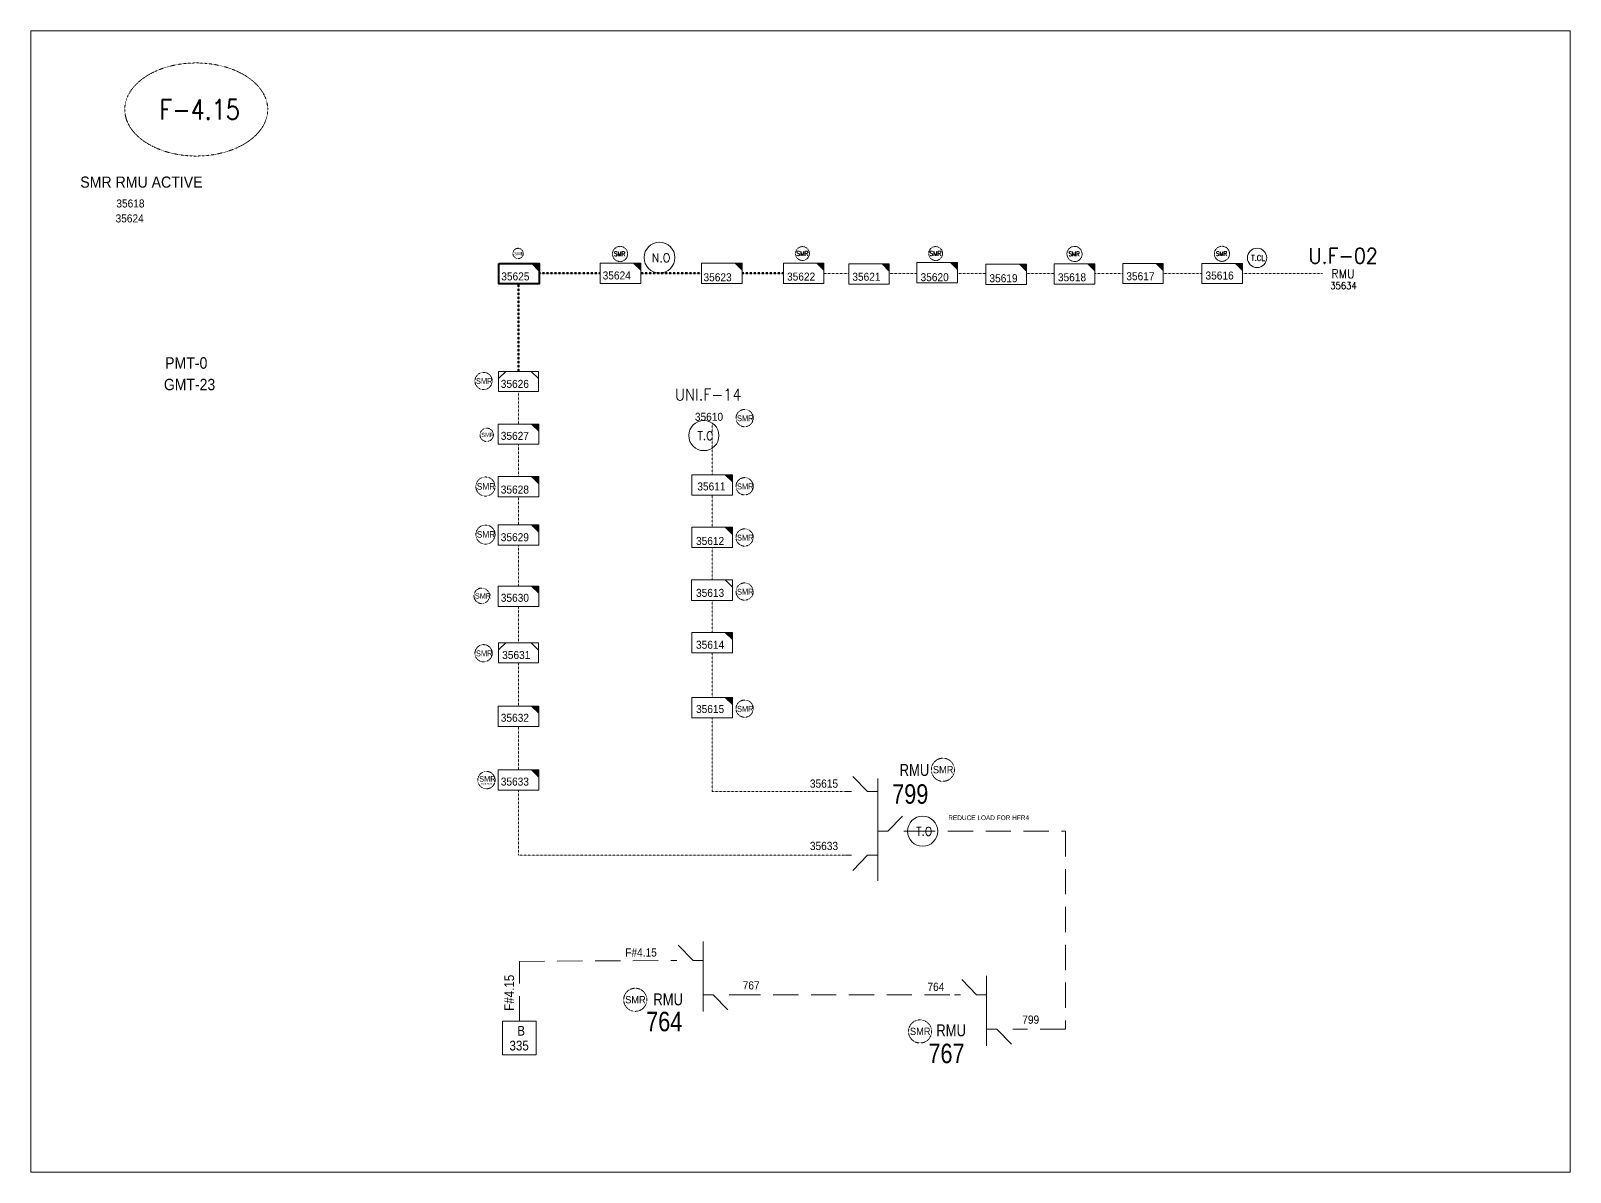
# Model space of a CAD drawing. Header units: metres. Extents: x 65984 to 144644, y -19036 to 23726.
# Drawn here: x 108281 to 110051, y -5581 to -4268 of the extents above; entities that cross this region are included whole.
import ezdxf
from ezdxf.enums import TextEntityAlignment as Align

# ---------------------------------------------------------------- set-up
doc = ezdxf.new("R2010")
doc.units = ezdxf.units.M
doc.header["$MEASUREMENT"] = 0
for name, pattern in [('DGN Style 3', [0.013877, 0, -0.013877]), ('DGN Style 4', [1.6, 0.8, -0.4, 0, -0.4]), ('HIDDEN2', [2381.25, 1587.5, -793.75])]:
    doc.linetypes.add(name, pattern=pattern)
doc.layers.get('0').update_dxf_attribs({"color": 95, "lineweight": 40})
for name, color, linetype, lineweight in [('d_eos', 111, 'Continuous', 40), ('d_eos no', 121, 'Continuous', 40), ('d_switch', 95, 'Continuous', 40), ('d_tf no', 6, 'Continuous', 40), ('d_ug cable', 95, 'Continuous', 40), ('d_ug main line', 95, 'Continuous', 40), ('d_unit sub', 7, 'Continuous', 40), ('fedr no', 95, 'Continuous', 40), ('GRID STATION  04', 7, 'Continuous', 40), ('O H MAIN FEEDER', 4, 'Continuous', 100), ('SW N O', 114, 'Continuous', 30)]:
    doc.layers.add(name, color=color, linetype=linetype, lineweight=lineweight)
doc.styles.add('NASKHF', font='naskhf.shx', dxfattribs={"height": 8})
doc.styles.add('Style-Arial', font='arial.ttf')
doc.styles.add('Style-ENGINEERING', font='ENGINEERING.shx')
doc.styles.add('Style-msdefault', font='msdefault.shx')
doc.styles.add('Style-simplex', font='simplex.shx')
doc.styles.add('Style-STANDARD', font='STANDARD.shx')

# ---------------------------------------------------------------- blocks, each defined once
blk = doc.blocks.new('SS')
at = {"color": 0, "linetype": 'ByBlock', "lineweight": -2, "flags": 128}
blk.add_lwpolyline([(6.95, 4.25), (10.45, 4.25), (10.45, 0.75)], close=True, dxfattribs=at)
at = {"color": 0, "linetype": 'ByBlock', "lineweight": -2, "extrusion": (0, 0, -1)}
blk.add_solid([(-6.95, 4.25), (-10.45, 4.25), (-10.45, 0.75)], dxfattribs=at)
at = {"color": 0, "linetype": 'ByBlock', "lineweight": -2}
blk.add_3dface([(-9.55, 4.25), (10.45, 4.25), (10.45, -5.75), (-9.55, -5.75)], dxfattribs=at)
blk = doc.blocks.new('*U1255')
at = {"layer": 'd_eos', "color": 2, "linetype": 'Continuous', "lineweight": 13, "ltscale": 1.588397}
for p, q in [((-4.65, 7.44), (-11.44, 14.45)), ((0, -16.16), (0, 16.17)), ((-12.09, 7.44), (-14.92, 7.44)), ((0, 7.44), (-4.65, 7.44)), ((0, -8.41), (4.65, -8.41)), ((4.65, -8.41), (11.45, -15.42)), ((12.09, -8.41), (14.92, -8.41))]:
    blk.add_line(p, q, dxfattribs=at)
blk = doc.blocks.new('TF_8')
at = {"color": 0, "linetype": 'ByBlock', "lineweight": -2}
blk.add_line((6.3, 4.95), (9.9, 1.35), dxfattribs=at)
blk.add_3dface([(-10.1, 4.95), (9.9, 4.95), (9.9, -5.05), (-10.1, -5.05)], dxfattribs=at)
blk = doc.blocks.new('*U2528')
at = {"layer": 'd_unit sub', "color": 2, "linetype": 'Continuous', "lineweight": 13, "flags": 128}
for points in [[(-9.48, 1.38), (-6.07, 4.73), (-9.48, 4.73)], [(9.49, 1.32), (6.02, 4.73), (9.5, 4.73)]]:
    blk.add_lwpolyline(points, close=True, dxfattribs=at)
at = {"layer": 'd_unit sub', "color": 2, "linetype": 'Continuous', "lineweight": 13, "xscale": 0.9486633457507596, "yscale": 0.9486633457507596, "zscale": 0.4380515265747434, "rotation": 359.9999999999999}
blk.add_blockref('TF_8', (0.1, 0.04), dxfattribs=at)
blk = doc.blocks.new('*U3508')
at = {"layer": 'SW N O', "color": 1, "lineweight": 13}
blk.add_circle((0, 0), 16.8, dxfattribs=at)
at = {"layer": 'SW N O', "color": 1, "lineweight": 13, "style": 'Style-STANDARD'}
blk.add_text('T.C', height=9.6, dxfattribs=at).set_placement((1.7, -0.2), align=Align.MIDDLE_CENTER)
blk = doc.blocks.new('*U1280')
at = {"layer": 'SW N O', "color": 1, "lineweight": 13}
blk.add_circle((0, 0), 16.8, dxfattribs=at)
at = {"layer": 'SW N O', "color": 1, "lineweight": 13, "style": 'Style-STANDARD'}
blk.add_text('T.CL', height=9.6, dxfattribs=at).set_placement((1.7, -0.2), align=Align.MIDDLE_CENTER)
blk = doc.blocks.new('*U1430')
at = {"layer": 'SW N O', "color": 3, "lineweight": 13}
blk.add_circle((0, 0), 16.8, dxfattribs=at)
at = {"layer": 'SW N O', "color": 3, "lineweight": 13, "style": 'Style-STANDARD'}
blk.add_text('N.O', height=9.6, dxfattribs=at).set_placement((1.7, -0.2), align=Align.MIDDLE_CENTER)
blk = doc.blocks.new('*U4334')
at = {"layer": 'SW N O', "color": 3, "lineweight": 13}
blk.add_circle((0, 0), 16.8, dxfattribs=at)
at = {"layer": 'SW N O', "color": 3, "lineweight": 13, "style": 'Style-STANDARD'}
blk.add_text('T.O', height=9.6, dxfattribs=at).set_placement((1.7, -0.2), align=Align.MIDDLE_CENTER)

msp = doc.modelspace()

# ---------------------------------------------------------------- linework, layer by layer
at = {"layer": 'd_eos', "color": 2, "linetype": 'Continuous', "lineweight": 13, "ltscale": 1.588397}
for p, q in [((109243.2, -5143.6), (109226.3, -5126.2)), ((109254.8, -5246.4), (109254.8, -5128.6)), ((109224.7, -5143.6), (109217.7, -5143.6)), ((109254.8, -5143.6), (109243.2, -5143.6)), ((109266.4, -5189.2), (109283.3, -5171.8)), ((109254.8, -5189.2), (109266.4, -5189.2)), ((109284.9, -5189.2), (109291.9, -5189.2)), ((109224.7, -5216.9), (109217.7, -5216.9)), ((109243.2, -5216.9), (109226.3, -5234.3)), ((109254.8, -5216.9), (109243.2, -5216.9))]:
    msp.add_line(p, q, dxfattribs=at)
at = {"layer": 'd_ug cable', "color": 9, "linetype": 'DGN Style 3', "lineweight": 100}
for p, q in [((108865.5, -4547.4), (108935.5, -4547.4)), ((108982.2, -4547.4), (109052.2, -4547.4)), ((109098.8, -4547.4), (109146.3, -4547.4))]:
    msp.add_line(p, q, dxfattribs=at)
at = {"layer": 'd_ug cable', "color": 9, "linetype": 'DGN Style 3', "lineweight": 13, "flags": 128}
for points in [[(109192.9, -4547.7), (109220.8, -4547.7)], [(109220.8, -4547.7), (109221.4, -4547.7)], [(109268, -4547.7), (109299.9, -4547.7)], [(109346.6, -4547.7), (109379.2, -4547.7)], [(109425.8, -4547.7), (109457.9, -4547.7)], [(109504.5, -4547.7), (109536.6, -4547.7)], [(109583.2, -4547.7), (109627.8, -4547.7)], [(109674.4, -4547.7), (109766.5, -4547.7)], [(108841.6, -4683.6), (108841.6, -4720.8)], [(109064.2, -4719.4), (109064.2, -4779.2)], [(108841.6, -4744.1), (108841.6, -4781.3)], [(108841.6, -4804.6), (108841.6, -4836.8)], [(109064.2, -4802.5), (109064.2, -4839.6)], [(108841.6, -4860.5), (108841.6, -4907.3)], [(109064.2, -4863), (109064.2, -4900.1)], [(108841.6, -4930.6), (108841.6, -4972.5)], [(109064.2, -4923.4), (109064.2, -4960.6)], [(109064.2, -4983.9), (109064.2, -5035.3)], [(108841.6, -4995.8), (108841.6, -5045.3)], [(109221.2, -5143.6), (109064.2, -5143.6), (109064.2, -5058.6)], [(108841.6, -5068.6), (108841.6, -5118.7)], [(108841.6, -5142.1), (108841.6, -5216.9), (109217.7, -5216.9)]]:
    msp.add_lwpolyline(points, dxfattribs=at)
at = {"layer": 'd_ug cable', "color": 7, "linetype": 'DGN Style 3', "lineweight": 100, "flags": 128}
msp.add_lwpolyline([(108841.6, -4559.6), (108841.6, -4660.3)], dxfattribs=at)
at = {"layer": 'd_ug cable', "color": 1, "linetype": 'DGN Style 3', "lineweight": 13}
msp.add_circle((108841.1, -4524.6), 5.93, dxfattribs=at)
at = {"layer": 'd_ug cable', "color": 2, "linetype": 'DGN Style 4', "lineweight": 13}
for centre, radius in [((108958.4, -4525.2), 8.73), ((109168.2, -4524.7), 8), ((109321.4, -4524.7), 8), ((109481.2, -4525.2), 8.73), ((109650.8, -4525), 8.73)]:
    msp.add_circle(centre, radius, dxfattribs=at)
at = {"layer": 'd_ug cable', "color": 2, "linetype": 'DGN Style 3', "lineweight": 13}
for centre, radius in [((108801.4, -4671.3), 9.92), ((109101.7, -4714), 9.92), ((108805, -4733.2), 7.71), ((108803.6, -4792.7), 11), ((109101.7, -4792.4), 9.92), ((108803.6, -4848), 11), ((109101.7, -4851.3), 9.92), ((109101.7, -4913.5), 9.92), ((108799.3, -4918.4), 8.93), ((108801.4, -4984.5), 9.92), ((109101.7, -5048.2), 9.92), ((109329.8, -5118.5), 13.3), ((108804.7, -5130.4), 9.98), ((108975.9, -5383.1), 13.3), ((109303.5, -5419.5), 13.3)]:
    msp.add_circle(centre, radius, dxfattribs=at)
at = {"layer": 'd_ug main line', "color": 9, "linetype": 'HIDDEN2', "lineweight": 13, "ltscale": 0.018289}
for points in [[(109291.9, -5189.2), (109470.8, -5189.2), (109470.8, -5416.8), (109417.3, -5416.8)], [(108842.6, -5407.8), (108842.6, -5338.9), (109016.8, -5337.9)], [(109091, -5377.3), (109343, -5377.3)]]:
    msp.add_lwpolyline(points, dxfattribs=at)
at = {"layer": 'fedr no', "color": 82, "linetype": 'DGN Style 3', "lineweight": 13, "true_color": 0x1dc70e}
msp.add_ellipse((108470.9, -4359), major_axis=(82.2, 0), ratio=0.651175, dxfattribs=at)
at = {"layer": 'GRID STATION  04', "color": 121, "linetype": 'Continuous', "lineweight": 13, "ltscale": 1.313769, "flags": 128}
msp.add_lwpolyline([(108823.3, -5446.3), (108823.3, -5407.8), (108861.9, -5407.8), (108861.9, -5446.3)], close=True, dxfattribs=at)
at = {"layer": 'O H MAIN FEEDER', "color": 140, "lineweight": 13, "ltscale": 0.861012, "flags": 128}
msp.add_lwpolyline([(110051.4, -4268.5), (108280.6, -4268.5), (108280.6, -5581.4), (110051.4, -5581.4)], close=True, dxfattribs=at)

# ---------------------------------------------------------------- block references
at = {"layer": 'd_eos', "color": 2, "linetype": 'Continuous', "lineweight": 13, "ltscale": 1.588397, "xscale": 2.48832, "yscale": 2.48832, "zscale": 2.48832}
for p in [(109053.9, -5356.4), (109380.1, -5395.8)]:
    msp.add_blockref('*U1255', p, dxfattribs=at)
at = {"layer": 'd_ug cable', "color": 2, "linetype": 'Continuous', "lineweight": 0, "xscale": 2.331987401848133, "yscale": 2.331987401848133, "zscale": 1.165993700924066}
msp.add_blockref('SS', (108840.5, -5128.6), dxfattribs=at)
at = {"layer": 'd_unit sub', "color": 2, "linetype": 'Continuous', "lineweight": 40, "xscale": 2.331987401848133, "yscale": 2.331987401848133, "zscale": 1.165993700924066}
msp.add_blockref('SS', (108841.1, -4546.2), dxfattribs=at)
at = {"layer": 'd_unit sub', "color": 2, "linetype": 'Continuous', "lineweight": 13}
for name, p, xscale, yscale, zscale in [('SS', (108957.8, -4545.7), 2.331987401848133, 2.331987401848133, 1.165993700924066), ('SS', (109168.6, -4545.7), 2.331987401848133, 2.331987401848133, 1.165993700924066), ('SS', (109322.2, -4544.8), 2.331987401848133, 2.331987401848133, 1.165993700924066), ('SS', (109480.2, -4546.4), 2.331987401848133, 2.331987401848133, 1.165993700924066), ('SS', (109650, -4545.9), 2.331987401848133, 2.331987401848133, 1.165993700924066), ('*U2528', (108841.6, -4671.8), 2.424192175907614, 2.424192175907614, 2.424192175907614), ('SS', (108840.5, -4730.7), 2.331987401848133, 2.331987401848133, 1.165993700924066), ('SS', (109063.2, -4789.1), 2.331987401848133, 2.331987401848133, 1.165993700924066), ('SS', (108840.5, -4791.2), 2.331987401848133, 2.331987401848133, 1.165993700924066), ('SS', (108840.5, -4846.8), 2.331987401848133, 2.331987401848133, 1.165993700924066), ('SS', (109063.2, -4849.5), 2.331987401848133, 2.331987401848133, 1.165993700924066), ('TF_8', (109064.5, -4911.8), 2.360868185980544, 2.360868185980544, 1.061921083366879), ('SS', (108840.5, -4917.2), 2.331987401848133, 2.331987401848133, 1.165993700924066), ('*U2528', (108841.6, -4984), 2.424192175907614, 2.424192175907614, 2.424192175907614), ('SS', (109063.2, -5045.2), 2.331987401848133, 2.331987401848133, 1.165993700924066)]:
    msp.add_blockref(name, p, dxfattribs=dict(at, xscale=xscale, yscale=yscale, zscale=zscale))
at = {"layer": 'd_unit sub', "color": 9, "linetype": 'Continuous', "lineweight": 13, "xscale": 2.331987401848133, "yscale": 2.331987401848133, "zscale": 1.165993700924066}
for p in [(109074.5, -4545.7), (109243.7, -4546.6), (109401.5, -4546.8), (109558.9, -4545.9), (109063.2, -4970.5), (108840.5, -5055.2)]:
    msp.add_blockref('SS', p, dxfattribs=at)
at = {"layer": 'SW N O', "color": 3, "lineweight": 13}
for name, p, xscale, yscale, zscale in [('*U1430', (109003.8, -4529.4), 1.055945055729131, 1.055945055729131, 1.055945055729131), ('*U4334', (109306.5, -5189.2), 1.032653334950749, 1.032653334950749, 1.032653334950749)]:
    msp.add_blockref(name, p, dxfattribs=dict(at, xscale=xscale, yscale=yscale, zscale=zscale))
at = {"layer": 'SW N O', "color": 1, "lineweight": 13}
for name, p, xscale, yscale, zscale in [('*U1280', (109691.2, -4529.7), 0.6608045227692263, 0.6608045227692263, 0.6608045227692263), ('*U3508', (109054.8, -4734.1), 1.032653334950749, 1.032653334950749, 1.032653334950749)]:
    msp.add_blockref(name, p, dxfattribs=dict(at, xscale=xscale, yscale=yscale, zscale=zscale))

# ---------------------------------------------------------------- texts
at = {"layer": 'd_eos no', "color": 7, "linetype": 'Continuous', "lineweight": 13, "style": 'Style-Arial', "width": 0.88}
msp.add_text('PMT-0', height=13.18, dxfattribs=at).set_placement((108435.1, -4644), align=Align.TOP_LEFT)
at = {"layer": 'd_eos no', "color": 2, "linetype": 'Continuous', "lineweight": 13, "style": 'Style-msdefault'}
for s, height, width, p in [('RMU', 13.69, 0.818182, (109280, -5111.9)), ('799', 22.39, 0.833333, (109271.4, -5135.2)), ('RMU', 13.69, 0.818182, (108996.7, -5375.8)), ('764', 22.39, 0.833333, (108988.4, -5396.9)), ('RMU', 13.69, 0.818182, (109322.2, -5411.4)), ('767', 22.39, 0.833333, (109313.1, -5433.6))]:
    msp.add_text(s, height=height, dxfattribs=dict(at, width=width)).set_placement(p, align=Align.TOP_LEFT)
at = {"layer": 'd_eos no', "color": 7, "linetype": 'Continuous', "lineweight": 13, "insert": (108433.7, -4668.8), "char_height": 13.088, "attachment_point": 1, "style": 'NASKHF'}
msp.add_mtext('\\fArial|b0|i0|c178178|p39;\\H1x;\\W0.88;GMT-23\\P', dxfattribs=at)
at = {"layer": 'd_switch', "color": 194, "linetype": 'Continuous', "lineweight": 13, "style": 'Style-ENGINEERING', "width": 0.921053}
for s, p in [('35615', (109209.2, -5129.7)), ('35633', (109209.2, -5201.4))]:
    msp.add_text(s, height=9.46, dxfattribs=at).set_placement(p, align=Align.TOP_RIGHT)
at = {"layer": 'd_switch', "color": 2, "linetype": 'Continuous', "lineweight": 30, "ltscale": 0.9, "style": 'Style-ENGINEERING', "width": 0.857143}
msp.add_text('REDUCE LOAD FOR HFR4', height=5.421, rotation=0.0026, dxfattribs=at).set_placement((109336, -5171), align=Align.TOP_LEFT)
at = {"layer": 'd_switch', "color": 194, "linetype": 'Continuous', "lineweight": 13, "style": 'Style-ENGINEERING', "width": 0.921053}
for s, p in [('F#4.15', (108964.4, -5323.9)), ('767', (109099.5, -5361.8)), ('764', (109312, -5363.4)), ('799', (109421.1, -5401.2))]:
    msp.add_text(s, height=9.46, dxfattribs=at).set_placement(p, align=Align.TOP_LEFT)
at = {"layer": 'd_tf no', "color": 121, "linetype": 'Continuous', "lineweight": 13, "style": 'Style-msdefault', "width": 0.945946}
for s, p in [('35618', (108379, -4462.5)), ('35624', (108378.1, -4479.7)), ('35624', (108938.4, -4545.3)), ('35618', (109462.1, -4547.4))]:
    msp.add_text(s, height=9.21, dxfattribs=at).set_placement(p, align=Align.TOP_LEFT)
at = {"layer": 'd_tf no', "color": 1, "linetype": 'Continuous', "lineweight": 13, "style": 'Style-simplex', "width": 0.909091}
for p in [(108957.9, -4525), (109480.7, -4525), (109650.3, -4524.8)]:
    msp.add_text('SMR', height=5.09, dxfattribs=at).set_placement(p, align=Align.MIDDLE_CENTER)
at = {"layer": 'd_tf no', "color": 1, "linetype": 'Continuous', "lineweight": 13, "ltscale": 1.22598, "style": 'Style-simplex', "width": 0.909091}
for p in [(109168.1, -4524.6), (109321.2, -4524.6)]:
    msp.add_text('SMR', height=5.47, dxfattribs=at).set_placement(p, align=Align.MIDDLE_CENTER)
at = {"layer": 'd_tf no', "color": 2, "linetype": 'Continuous', "lineweight": 40, "style": 'Style-msdefault', "width": 0.945946}
msp.add_text('35625', height=9.21, dxfattribs=at).set_placement((108821.8, -4546.4), align=Align.TOP_LEFT)
at = {"layer": 'd_tf no', "color": 9, "linetype": 'Continuous', "lineweight": 13, "style": 'Style-msdefault', "width": 0.945946}
for s, p in [('35623', (109054.4, -4547.4)), ('35621', (109225.6, -4546.8)), ('35619', (109383.3, -4548.5)), ('35617', (109540.8, -4546.2)), ('35614', (109045.8, -4970.1)), ('35632', (108821.2, -5054.1))]:
    msp.add_text(s, height=9.21, dxfattribs=at).set_placement(p, align=Align.TOP_LEFT)
at = {"layer": 'd_tf no', "color": 2, "linetype": 'Continuous', "lineweight": 13, "style": 'Style-msdefault', "width": 0.945946}
for s, p in [('35622', (109150.5, -4546.6)), ('35620', (109304.1, -4547.3)), ('35616', (109631.9, -4545.4)), ('35626', (108821.2, -4670)), ('35610', (109044.5, -4707.9)), ('35627', (108821.2, -4729.8)), ('35628', (108821.2, -4791.6)), ('35611', (109047.3, -4788)), ('35629', (108821.2, -4846.4)), ('35612', (109045.8, -4850.7)), ('35630', (108821.2, -4916.1)), ('35613', (109045.8, -4910.4)), ('35631', (108822.8, -4981.9)), ('35615', (109045.8, -5044))]:
    msp.add_text(s, height=9.21, dxfattribs=at).set_placement(p, align=Align.TOP_LEFT)
at = {"layer": 'd_tf no', "color": 1, "linetype": 'Continuous', "lineweight": 40, "style": 'Style-msdefault', "width": 0.945946}
for height, p in [(6.79, (108792.6, -4668)), (6.79, (109092.9, -4710.8)), (7.55, (108793.6, -4788.8)), (6.79, (109092.9, -4789.2)), (7.55, (108793.6, -4844)), (6.79, (109092.9, -4848.1)), (6.11, (108791.4, -4915.5)), (6.79, (109092.9, -4910.3)), (6.79, (108792.6, -4981.3)), (6.79, (109092.9, -5045)), (8.39, (109318.3, -5114.2)), (6.46, (108796.4, -5125.8)), (8.39, (108964.3, -5378.8)), (8.39, (109291.9, -5415.2))]:
    msp.add_text('SMR', height=height, dxfattribs=at).set_placement(p, align=Align.TOP_LEFT)
at = {"layer": 'd_tf no', "color": 121, "linetype": 'Continuous', "lineweight": 13, "insert": (108337.5, -4436.1), "char_height": 12.832, "attachment_point": 1, "style": 'NASKHF'}
msp.add_mtext('\\Fmsdefault;\\H1x;\\W0.945946;SMR RMU ACTIVE\\P', dxfattribs=at)
at = {"layer": 'd_tf no', "color": 2, "lineweight": 13, "insert": (108836.8, -4523.1), "char_height": 3.51, "attachment_point": 1, "style": 'NASKHF'}
msp.add_mtext('\\Fmsdefault;\\H1x;\\W0.925;SMR\\P', dxfattribs=at)
at = {"layer": 'd_tf no', "color": 1, "linetype": 'Continuous', "lineweight": 40, "insert": (108798.8, -4730.9), "char_height": 4.805, "attachment_point": 1, "style": 'NASKHF'}
msp.add_mtext('\\Fmsdefault;\\H1x;\\W0.945946;SMR^I', dxfattribs=at)
at = {"layer": 'd_tf no', "color": 121, "linetype": 'Continuous', "lineweight": 40, "insert": (108797.8, -5133.8), "char_height": 1.896, "attachment_point": 1, "style": 'NASKHF'}
msp.add_mtext('\\Fmsdefault;\\H1x;\\W0.945946;19.09.2023', dxfattribs=at)
at = {"layer": 'd_ug cable', "color": 2, "linetype": 'Continuous', "lineweight": 0, "style": 'Style-msdefault', "width": 0.945946}
msp.add_text('35633', height=9.21, dxfattribs=at).set_placement((108821.2, -5127.5), align=Align.TOP_LEFT)
at = {"layer": 'fedr no', "color": 6, "linetype": 'Continuous', "lineweight": 13, "style": 'Style-STANDARD', "width": 0.909091}
msp.add_text('F-4.15', height=22.87, dxfattribs=at).set_placement((108474.9, -4359), align=Align.MIDDLE_CENTER)
at = {"layer": 'fedr no', "color": 55, "linetype": 'Continuous', "lineweight": 40, "attachment_point": 5, "style": 'Style-STANDARD'}
for s, insert, char_height in [('U.F-02\\P', (109790.2, -4527.4), 17.57), ('UNI.F-14', (109059.8, -4686.9), 13.42)]:
    msp.add_mtext(s, dxfattribs=dict(at, insert=insert, char_height=char_height))
at = {"layer": 'fedr no', "color": 7, "linetype": 'Continuous', "lineweight": 40, "attachment_point": 5, "style": 'Style-STANDARD'}
for s, insert, char_height in [('RMU', (109790, -4548), 10.22), ('35634', (109790.6, -4561.7), 7.78)]:
    msp.add_mtext(s, dxfattribs=dict(at, insert=insert, char_height=char_height))
at = {"layer": 'GRID STATION  04', "color": 3, "linetype": 'Continuous', "lineweight": 13, "style": 'Style-msdefault', "width": 0.888889}
msp.add_text('F#4.15', height=11.2, rotation=90, dxfattribs=at).set_placement((108825.3, -5395.8), align=Align.TOP_LEFT)
at = {"layer": 'GRID STATION  04', "color": 121, "linetype": 'Continuous', "lineweight": 13, "style": 'Style-msdefault', "width": 0.888889}
for s, p in [('B', (108840.2, -5413.1)), ('335', (108831.2, -5430.2))]:
    msp.add_text(s, height=11.2, dxfattribs=at).set_placement(p, align=Align.TOP_LEFT)

doc.saveas('drawing.dxf')
